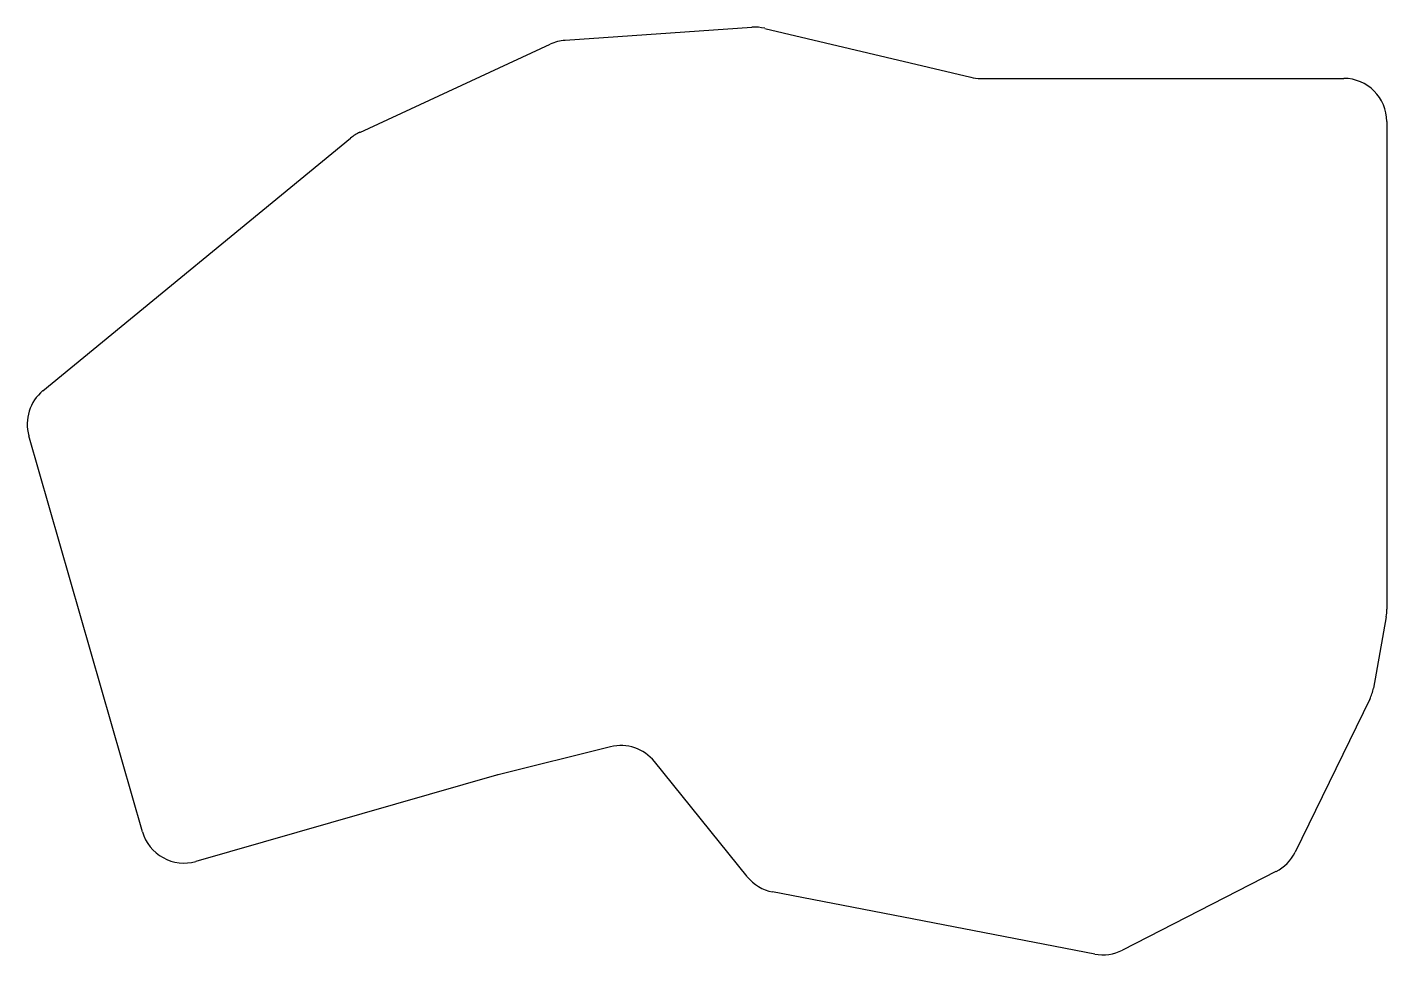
# Model space of a CAD drawing. Header units: millimetres. Extents: x 127 to 285, y -173 to -66.
import ezdxf

# ---------------------------------------------------------------- set-up
doc = ezdxf.new("R2010")
doc.units = ezdxf.units.MM

msp = doc.modelspace()

# ---------------------------------------------------------------- linework, layer by layer
at = {"linetype": 'CONTINUOUS'}
for p, q in [((189.46, -67.18), (211.12, -65.67)), ((212.63, -65.79), (236.51, -71.46)), ((165.63, -77.86), (187.71, -67.63)), ((237.66, -71.6), (279.78, -71.6)), ((284.78, -76.6), (284.78, -133.2)), ((128.87, -107.84), (164.56, -78.53)), ((140.42, -159.04), (127.24, -113.08)), ((284.7, -134.08), (283.22, -142.35)), ((282.79, -143.66), (274.14, -161.4)), ((194.72, -149.17), (181.68, -152.41)), ((210.57, -164.24), (199.83, -150.88)), ((181.51, -152.46), (146.61, -162.47)), ((271.92, -163.65), (254.12, -172.76)), ((250.9, -173.22), (213.52, -166.02))]:
    msp.add_line(p, q, dxfattribs=at)
for centre, start, end in [((211.47, -70.65), 76.6402, 94), ((189.81, -72.17), 94, 114.8585), ((237.66, -66.6), 256.6402, 270), ((279.78, -76.6), 0, 90), ((167.74, -82.39), 114.8585, 129.3906), ((132.05, -111.7), 129.3906, 196), ((279.78, -133.2), 349.8518, 0), ((278.3, -141.47), 334, 349.8518), ((195.93, -154.02), 38.8197, 103.9799), ((182.89, -157.27), 103.9799, 106), ((145.23, -157.66), 196, 286), ((269.65, -159.2), 297.0911, 334), ((214.47, -161.11), 218.8197, 259.0875), ((251.84, -168.31), 259.0875, 297.0911)]:
    msp.add_arc(centre, 5, start, end, dxfattribs=at)

doc.saveas('drawing.dxf')
